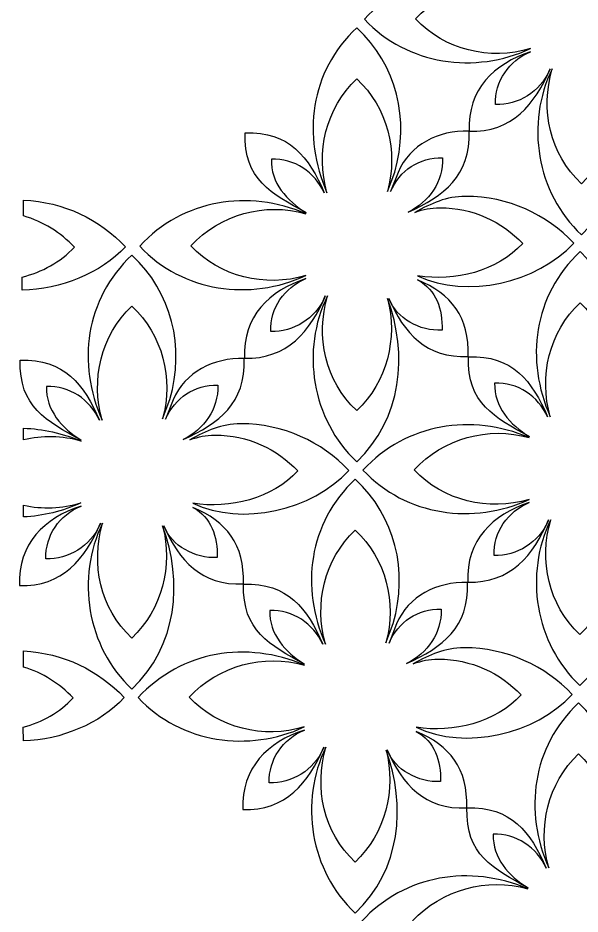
# Model space of a CAD drawing. Header units: centimetres. Extents: x -48 to 48, y -64 to 64.
# Drawn here: x -48.14 to -26.12, y -46.37 to -11.27 of the extents above; entities that cross this region are included whole.
import ezdxf

# ---------------------------------------------------------------- set-up
doc = ezdxf.new("R2010")
doc.units = ezdxf.units.CM
doc.header["$MEASUREMENT"] = 0
doc.layers.add('layer 1', color=7, linetype='Continuous')

msp = doc.modelspace()

# ---------------------------------------------------------------- linework, layer by layer
at = {"layer": 'layer 1', "color": 242}
for points, knots in [([(-28.06298, -12.4695), (-30.23672, -13.47634), (-32.88053, -13.11731), (-34.56762, -11.32057), (-34.56762, -11.32057), (-32.85823, -9.47831), (-30.31119, -9.0899), (-28.05794, -10.04683), (-28.05794, -10.04683), (-29.65738, -9.59326), (-31.42031, -10.07019), (-32.56762, -11.30668), (-32.56762, -11.30668), (-31.42556, -12.52297), (-29.65682, -12.94448), (-28.06298, -12.4695)], [0, 0, 0, 0, 0.2, 0.2, 0.2, 0.2, 0.4, 0.4, 0.4, 0.4, 0.6, 0.6, 0.6, 0.6, 1, 1, 1, 1]), ([(-33.66345, -18.06747), (-33.23691, -16.48347), (-33.66086, -14.77941), (-34.86794, -13.65092), (-34.86794, -13.65092), (-36.07619, -14.794), (-36.48541, -16.53249), (-36.03296, -18.11863), (-36.03296, -18.11863), (-37.0138, -15.8893), (-36.70562, -13.38972), (-34.86768, -11.65092), (-34.86768, -11.65092), (-33.28132, -13.13399), (-32.79828, -15.23138), (-33.37453, -17.30369), (-33.37453, -17.30369), (-33.37453, -17.30369), (-33.66345, -18.06747), (-33.66345, -18.06747)], [0, 0, 0, 0, 0.16666667, 0.16666667, 0.16666667, 0.16666667, 0.33333333, 0.33333333, 0.33333333, 0.33333333, 0.5, 0.5, 0.5, 0.5, 0.66666667, 0.66666667, 0.66666667, 0.66666667, 1, 1, 1, 1]), ([(-27.29781, -13.26618), (-27.8745, -14.64572), (-28.79409, -15.76137), (-30.46638, -15.70857), (-30.46638, -15.70857), (-30.5285, -14.06032), (-29.49198, -13.06451), (-28.05784, -12.5916), (-28.05784, -12.5916), (-28.90006, -12.9426), (-29.46605, -13.74215), (-29.43138, -14.66221), (-29.43138, -14.66221), (-28.55636, -14.68983), (-27.67533, -14.15159), (-27.32894, -13.34053), (-27.32894, -13.34053), (-27.31757, -13.31393), (-27.308, -13.29336), (-27.29781, -13.26618)], [0, 0, 0, 0, 0.16666667, 0.16666667, 0.16666667, 0.16666667, 0.33333333, 0.33333333, 0.33333333, 0.33333333, 0.5, 0.5, 0.5, 0.5, 0.66666667, 0.66666667, 0.66666667, 0.66666667, 1, 1, 1, 1]), ([(-24.86005, -13.3735), (-24.05315, -15.5677), (-24.28205, -18.07124), (-26.06871, -19.76155), (-26.06871, -19.76155), (-27.83086, -18.11412), (-28.26203, -15.39235), (-27.21496, -13.26674), (-27.21496, -13.26674), (-27.67367, -14.86971), (-27.31484, -16.59632), (-26.06845, -17.76155), (-26.06845, -17.76155), (-24.88198, -16.63907), (-24.45539, -14.93129), (-24.86005, -13.3735)], [0, 0, 0, 0, 0.2, 0.2, 0.2, 0.2, 0.4, 0.4, 0.4, 0.4, 0.6, 0.6, 0.6, 0.6, 1, 1, 1, 1]), ([(-36.84719, -18.90322), (-37.60975, -18.4246), (-38.24011, -17.73196), (-38.21088, -16.79898), (-38.21088, -16.79898), (-37.31659, -16.76505), (-36.50086, -17.30899), (-36.13796, -18.12224), (-36.13796, -18.12224), (-36.73656, -16.71771), (-37.51908, -15.70234), (-39.23921, -15.76761), (-39.23921, -15.76761), (-39.29655, -17.59734), (-38.21065, -18.14971), (-36.84719, -18.90322)], [0, 0, 0, 0, 0.2, 0.2, 0.2, 0.2, 0.4, 0.4, 0.4, 0.4, 0.6, 0.6, 0.6, 0.6, 1, 1, 1, 1]), ([(-33.54353, -18.07142), (-33.54353, -18.07142), (-33.25099, -17.31652), (-33.25099, -17.31652), (-33.25099, -17.31652), (-32.78236, -16.2343), (-31.67594, -15.66581), (-30.47001, -15.7039), (-30.47001, -15.7039), (-30.40401, -17.45595), (-31.45121, -18.24196), (-32.85223, -18.87445), (-32.85223, -18.87445), (-32.04092, -18.47155), (-31.46986, -17.68341), (-31.50501, -16.75026), (-31.50501, -16.75026), (-32.41868, -16.7214), (-33.18496, -17.2468), (-33.54353, -18.07142)], [0, 0, 0, 0, 0.16666667, 0.16666667, 0.16666667, 0.16666667, 0.33333333, 0.33333333, 0.33333333, 0.33333333, 0.5, 0.5, 0.5, 0.5, 0.66666667, 0.66666667, 0.66666667, 0.66666667, 1, 1, 1, 1]), ([(-36.86413, -21.35887), (-39.03787, -22.36571), (-41.68168, -22.00668), (-43.36877, -20.20994), (-43.36877, -20.20994), (-41.65938, -18.36768), (-39.11234, -17.97927), (-36.85909, -18.9362), (-36.85909, -18.9362), (-38.45853, -18.48263), (-40.22146, -18.95956), (-41.36877, -20.19605), (-41.36877, -20.19605), (-40.22671, -21.41234), (-38.45797, -21.83385), (-36.86413, -21.35887)], [0, 0, 0, 0, 0.2, 0.2, 0.2, 0.2, 0.4, 0.4, 0.4, 0.4, 0.6, 0.6, 0.6, 0.6, 1, 1, 1, 1]), ([(-47.96714, -21.93188), (-46.47272, -21.89916), (-44.88453, -21.26902), (-43.92459, -20.23447), (-43.92459, -20.23447), (-44.93364, -19.15983), (-46.34584, -18.46926), (-47.91889, -18.40541), (-47.91889, -18.40541), (-47.91889, -18.40541), (-47.91889, -19.02255), (-47.91889, -19.02255), (-47.91889, -19.02255), (-47.14661, -19.2476), (-46.46108, -19.677), (-45.92459, -20.24836), (-45.92459, -20.24836), (-46.47206, -20.83838), (-47.19373, -21.21815), (-47.96601, -21.41993), (-47.96601, -21.41993), (-47.96601, -21.41993), (-47.96714, -21.93188), (-47.96714, -21.93188)], [0, 0, 0, 0, 0.14285714, 0.14285714, 0.14285714, 0.14285714, 0.28571429, 0.28571429, 0.28571429, 0.28571429, 0.42857143, 0.42857143, 0.42857143, 0.42857143, 0.57142857, 0.57142857, 0.57142857, 0.57142857, 0.71428571, 0.71428571, 0.71428571, 0.71428571, 1, 1, 1, 1]), ([(-32.59637, -18.88379), (-31.93781, -18.53365), (-31.37834, -18.258), (-30.60231, -18.258), (-30.60231, -18.258), (-28.93352, -18.258), (-27.42873, -18.96305), (-26.36877, -20.0919), (-26.36877, -20.0919), (-27.80633, -21.64119), (-30.54462, -22.29214), (-32.48282, -21.37075), (-32.48282, -21.37075), (-31.01842, -21.6054), (-29.38045, -21.1961), (-28.36877, -20.10579), (-28.36877, -20.10579), (-29.17933, -19.24254), (-30.33005, -18.70339), (-31.60618, -18.70339), (-31.60618, -18.70339), (-32.00005, -18.70339), (-32.22745, -18.76264), (-32.59637, -18.88379)], [0, 0, 0, 0, 0.14285714, 0.14285714, 0.14285714, 0.14285714, 0.28571429, 0.28571429, 0.28571429, 0.28571429, 0.42857143, 0.42857143, 0.42857143, 0.42857143, 0.57142857, 0.57142857, 0.57142857, 0.57142857, 0.71428571, 0.71428571, 0.71428571, 0.71428571, 1, 1, 1, 1]), ([(-42.47095, -26.97548), (-42.04441, -25.39148), (-42.46836, -23.68742), (-43.67544, -22.55893), (-43.67544, -22.55893), (-44.88369, -23.70201), (-45.29291, -25.4405), (-44.84046, -27.02664), (-44.84046, -27.02664), (-45.8213, -24.79731), (-45.51312, -22.29773), (-43.67518, -20.55893), (-43.67518, -20.55893), (-42.08882, -22.042), (-41.60578, -24.13939), (-42.18203, -26.2117), (-42.18203, -26.2117), (-42.18203, -26.2117), (-42.47095, -26.97548), (-42.47095, -26.97548)], [0, 0, 0, 0, 0.16666667, 0.16666667, 0.16666667, 0.16666667, 0.33333333, 0.33333333, 0.33333333, 0.33333333, 0.5, 0.5, 0.5, 0.5, 0.66666667, 0.66666667, 0.66666667, 0.66666667, 1, 1, 1, 1]), ([(-24.91839, -26.84001), (-24.49185, -25.25601), (-24.9158, -23.55195), (-26.12288, -22.42346), (-26.12288, -22.42346), (-27.33113, -23.56654), (-27.74035, -25.30503), (-27.2879, -26.89117), (-27.2879, -26.89117), (-28.26874, -24.66184), (-27.96056, -22.16226), (-26.12262, -20.42346), (-26.12262, -20.42346), (-24.53626, -21.90653), (-24.05322, -24.00392), (-24.62947, -26.07623), (-24.62947, -26.07623), (-24.62947, -26.07623), (-24.91839, -26.84001), (-24.91839, -26.84001)], [0, 0, 0, 0, 0.16666667, 0.16666667, 0.16666667, 0.16666667, 0.33333333, 0.33333333, 0.33333333, 0.33333333, 0.5, 0.5, 0.5, 0.5, 0.66666667, 0.66666667, 0.66666667, 0.66666667, 1, 1, 1, 1]), ([(-36.09896, -22.15555), (-36.67565, -23.53509), (-37.59524, -24.65074), (-39.26753, -24.59794), (-39.26753, -24.59794), (-39.32965, -22.94969), (-38.29313, -21.95388), (-36.85899, -21.48097), (-36.85899, -21.48097), (-37.70121, -21.83197), (-38.2672, -22.63152), (-38.23253, -23.55158), (-38.23253, -23.55158), (-37.35751, -23.5792), (-36.47648, -23.04096), (-36.13009, -22.2299), (-36.13009, -22.2299), (-36.11872, -22.2033), (-36.10915, -22.18273), (-36.09896, -22.15555)], [0, 0, 0, 0, 0.16666667, 0.16666667, 0.16666667, 0.16666667, 0.33333333, 0.33333333, 0.33333333, 0.33333333, 0.5, 0.5, 0.5, 0.5, 0.66666667, 0.66666667, 0.66666667, 0.66666667, 1, 1, 1, 1]), ([(-32.48153, -21.533), (-31.16282, -22.07959), (-30.44995, -22.99068), (-30.49833, -24.53423), (-30.49833, -24.53423), (-32.15241, -24.59699), (-33.02138, -23.61761), (-33.61352, -22.25714), (-33.61352, -22.25714), (-33.30405, -23.05), (-32.40765, -23.5363), (-31.52666, -23.50286), (-31.52666, -23.50286), (-31.50084, -22.67901), (-31.75454, -21.92197), (-32.48153, -21.533)], [0, 0, 0, 0, 0.2, 0.2, 0.2, 0.2, 0.4, 0.4, 0.4, 0.4, 0.6, 0.6, 0.6, 0.6, 1, 1, 1, 1]), ([(-33.6612, -22.26287), (-32.8543, -24.45707), (-33.0832, -26.96061), (-34.86986, -28.65092), (-34.86986, -28.65092), (-36.63201, -27.00349), (-37.06318, -24.28172), (-36.01611, -22.15611), (-36.01611, -22.15611), (-36.47482, -23.75908), (-36.11599, -25.48569), (-34.8696, -26.65092), (-34.8696, -26.65092), (-33.68313, -25.52844), (-33.25654, -23.82066), (-33.6612, -22.26287)], [0, 0, 0, 0, 0.2, 0.2, 0.2, 0.2, 0.4, 0.4, 0.4, 0.4, 0.6, 0.6, 0.6, 0.6, 1, 1, 1, 1]), ([(-42.35103, -26.97943), (-42.35103, -26.97943), (-42.05849, -26.22453), (-42.05849, -26.22453), (-42.05849, -26.22453), (-41.58986, -25.14231), (-40.48344, -24.57382), (-39.27751, -24.61191), (-39.27751, -24.61191), (-39.21151, -26.36396), (-40.25871, -27.14997), (-41.65973, -27.78246), (-41.65973, -27.78246), (-40.84842, -27.37956), (-40.27736, -26.59142), (-40.31251, -25.65827), (-40.31251, -25.65827), (-41.22618, -25.62941), (-41.99246, -26.15481), (-42.35103, -26.97943)], [0, 0, 0, 0, 0.16666667, 0.16666667, 0.16666667, 0.16666667, 0.33333333, 0.33333333, 0.33333333, 0.33333333, 0.5, 0.5, 0.5, 0.5, 0.66666667, 0.66666667, 0.66666667, 0.66666667, 1, 1, 1, 1]), ([(-28.10213, -27.67576), (-28.86469, -27.19714), (-29.49505, -26.5045), (-29.46582, -25.57152), (-29.46582, -25.57152), (-28.57153, -25.53759), (-27.7558, -26.08153), (-27.3929, -26.89478), (-27.3929, -26.89478), (-27.9915, -25.49025), (-28.77402, -24.47488), (-30.49415, -24.54015), (-30.49415, -24.54015), (-30.55149, -26.36988), (-29.46559, -26.92225), (-28.10213, -27.67576)], [0, 0, 0, 0, 0.2, 0.2, 0.2, 0.2, 0.4, 0.4, 0.4, 0.4, 0.6, 0.6, 0.6, 0.6, 1, 1, 1, 1]), ([(-45.65469, -27.81123), (-46.41725, -27.33261), (-47.04761, -26.63997), (-47.01838, -25.70699), (-47.01838, -25.70699), (-46.12409, -25.67306), (-45.30836, -26.217), (-44.94546, -27.03025), (-44.94546, -27.03025), (-45.54406, -25.62572), (-46.32658, -24.61035), (-48.04671, -24.67562), (-48.04671, -24.67562), (-48.10405, -26.50535), (-47.01815, -27.05772), (-45.65469, -27.81123), (-45.65469, -27.81123), (-45.65464, -27.81125), (-45.65459, -27.81129), (-45.65454, -27.81131), (-45.65454, -27.81131), (-45.65454, -27.81131), (-45.65469, -27.81123), (-45.65469, -27.81123)], [0, 0, 0, 0, 0.14285714, 0.14285714, 0.14285714, 0.14285714, 0.28571429, 0.28571429, 0.28571429, 0.28571429, 0.42857143, 0.42857143, 0.42857143, 0.42857143, 0.57142857, 0.57142857, 0.57142857, 0.57142857, 0.71428571, 0.71428571, 0.71428571, 0.71428571, 1, 1, 1, 1]), ([(-28.11907, -30.13141), (-30.29281, -31.13825), (-32.93662, -30.77922), (-34.62371, -28.98248), (-34.62371, -28.98248), (-32.91432, -27.14022), (-30.36728, -26.75181), (-28.11403, -27.70874), (-28.11403, -27.70874), (-29.71347, -27.25517), (-31.4764, -27.7321), (-32.62371, -28.96859), (-32.62371, -28.96859), (-31.48165, -30.18488), (-29.71291, -30.60639), (-28.11907, -30.13141)], [0, 0, 0, 0, 0.2, 0.2, 0.2, 0.2, 0.4, 0.4, 0.4, 0.4, 0.6, 0.6, 0.6, 0.6, 1, 1, 1, 1]), ([(-47.9189, -27.79631), (-47.18475, -27.62364), (-46.40809, -27.63394), (-45.66659, -27.84421), (-45.66659, -27.84421), (-46.39925, -27.53306), (-47.16299, -27.36413), (-47.9189, -27.34119), (-47.9189, -27.34119), (-47.9189, -27.34119), (-47.9189, -27.79631), (-47.9189, -27.79631)], [0, 0, 0, 0, 0.25, 0.25, 0.25, 0.25, 0.5, 0.5, 0.5, 0.5, 1, 1, 1, 1]), ([(-41.40387, -27.7918), (-40.74531, -27.44166), (-40.18584, -27.16601), (-39.40981, -27.16601), (-39.40981, -27.16601), (-37.74102, -27.16601), (-36.23623, -27.87106), (-35.17627, -28.99991), (-35.17627, -28.99991), (-36.61383, -30.5492), (-39.35212, -31.20015), (-41.29032, -30.27876), (-41.29032, -30.27876), (-39.82592, -30.51341), (-38.18795, -30.10411), (-37.17627, -29.0138), (-37.17627, -29.0138), (-37.98683, -28.15055), (-39.13755, -27.6114), (-40.41368, -27.6114), (-40.41368, -27.6114), (-40.80755, -27.6114), (-41.03495, -27.67065), (-41.40387, -27.7918)], [0, 0, 0, 0, 0.14285714, 0.14285714, 0.14285714, 0.14285714, 0.28571429, 0.28571429, 0.28571429, 0.28571429, 0.42857143, 0.42857143, 0.42857143, 0.42857143, 0.57142857, 0.57142857, 0.57142857, 0.57142857, 0.71428571, 0.71428571, 0.71428571, 0.71428571, 1, 1, 1, 1]), ([(-33.72357, -35.75126), (-33.29703, -34.16726), (-33.72098, -32.4632), (-34.92806, -31.33471), (-34.92806, -31.33471), (-36.13631, -32.47779), (-36.54553, -34.21628), (-36.09308, -35.80242), (-36.09308, -35.80242), (-37.07392, -33.57309), (-36.76574, -31.07351), (-34.9278, -29.33471), (-34.9278, -29.33471), (-33.34144, -30.81778), (-32.8584, -32.91517), (-33.43465, -34.98748), (-33.43465, -34.98748), (-33.43465, -34.98748), (-33.72357, -35.75126), (-33.72357, -35.75126)], [0, 0, 0, 0, 0.16666667, 0.16666667, 0.16666667, 0.16666667, 0.33333333, 0.33333333, 0.33333333, 0.33333333, 0.5, 0.5, 0.5, 0.5, 0.66666667, 0.66666667, 0.66666667, 0.66666667, 1, 1, 1, 1]), ([(-44.90646, -31.06356), (-45.48315, -32.4431), (-46.40274, -33.55875), (-48.07503, -33.50595), (-48.07503, -33.50595), (-48.13715, -31.8577), (-47.10063, -30.86189), (-45.66649, -30.38898), (-45.66649, -30.38898), (-46.50871, -30.73998), (-47.0747, -31.53953), (-47.04003, -32.45959), (-47.04003, -32.45959), (-46.16501, -32.48721), (-45.28398, -31.94897), (-44.93759, -31.13791), (-44.93759, -31.13791), (-44.92622, -31.11131), (-44.91665, -31.09074), (-44.90646, -31.06356)], [0, 0, 0, 0, 0.16666667, 0.16666667, 0.16666667, 0.16666667, 0.33333333, 0.33333333, 0.33333333, 0.33333333, 0.5, 0.5, 0.5, 0.5, 0.66666667, 0.66666667, 0.66666667, 0.66666667, 1, 1, 1, 1]), ([(-47.91889, -30.81454), (-47.15279, -30.78153), (-46.38676, -30.59811), (-45.67163, -30.26688), (-45.67163, -30.26688), (-46.40973, -30.48683), (-47.18537, -30.51453), (-47.9189, -30.36007), (-47.9189, -30.36007), (-47.9189, -30.36007), (-47.91889, -30.81454), (-47.91889, -30.81454)], [0, 0, 0, 0, 0.25, 0.25, 0.25, 0.25, 0.5, 0.5, 0.5, 0.5, 1, 1, 1, 1]), ([(-41.28903, -30.44101), (-39.97032, -30.9876), (-39.25745, -31.89869), (-39.30583, -33.44224), (-39.30583, -33.44224), (-40.95991, -33.505), (-41.82888, -32.52562), (-42.42102, -31.16515), (-42.42102, -31.16515), (-42.11155, -31.95801), (-41.21515, -32.44431), (-40.33416, -32.41087), (-40.33416, -32.41087), (-40.30834, -31.58702), (-40.56204, -30.82998), (-41.28903, -30.44101)], [0, 0, 0, 0, 0.2, 0.2, 0.2, 0.2, 0.4, 0.4, 0.4, 0.4, 0.6, 0.6, 0.6, 0.6, 1, 1, 1, 1]), ([(-27.3539, -30.92809), (-27.93059, -32.30763), (-28.85018, -33.42328), (-30.52247, -33.37048), (-30.52247, -33.37048), (-30.58459, -31.72223), (-29.54807, -30.72642), (-28.11393, -30.25351), (-28.11393, -30.25351), (-28.95615, -30.60451), (-29.52214, -31.40406), (-29.48747, -32.32412), (-29.48747, -32.32412), (-28.61245, -32.35174), (-27.73142, -31.8135), (-27.38503, -31.00244), (-27.38503, -31.00244), (-27.37366, -30.97584), (-27.36409, -30.95527), (-27.3539, -30.92809)], [0, 0, 0, 0, 0.16666667, 0.16666667, 0.16666667, 0.16666667, 0.33333333, 0.33333333, 0.33333333, 0.33333333, 0.5, 0.5, 0.5, 0.5, 0.66666667, 0.66666667, 0.66666667, 0.66666667, 1, 1, 1, 1]), ([(-42.4687, -31.17088), (-41.6618, -33.36508), (-41.8907, -35.86862), (-43.67736, -37.55893), (-43.67736, -37.55893), (-45.43951, -35.9115), (-45.87068, -33.18973), (-44.82361, -31.06412), (-44.82361, -31.06412), (-45.28232, -32.66709), (-44.92349, -34.3937), (-43.6771, -35.55893), (-43.6771, -35.55893), (-42.49063, -34.43645), (-42.06404, -32.72867), (-42.4687, -31.17088)], [0, 0, 0, 0, 0.2, 0.2, 0.2, 0.2, 0.4, 0.4, 0.4, 0.4, 0.6, 0.6, 0.6, 0.6, 1, 1, 1, 1]), ([(-24.91614, -31.03541), (-24.10924, -33.22961), (-24.33814, -35.73315), (-26.1248, -37.42346), (-26.1248, -37.42346), (-27.88695, -35.77603), (-28.31812, -33.05426), (-27.27105, -30.92865), (-27.27105, -30.92865), (-27.72976, -32.53162), (-27.37093, -34.25823), (-26.12454, -35.42346), (-26.12454, -35.42346), (-24.93807, -34.30098), (-24.51148, -32.5932), (-24.91614, -31.03541)], [0, 0, 0, 0, 0.2, 0.2, 0.2, 0.2, 0.4, 0.4, 0.4, 0.4, 0.6, 0.6, 0.6, 0.6, 1, 1, 1, 1]), ([(-33.60365, -35.75521), (-33.60365, -35.75521), (-33.31111, -35.00031), (-33.31111, -35.00031), (-33.31111, -35.00031), (-32.84248, -33.91809), (-31.73606, -33.3496), (-30.53013, -33.38769), (-30.53013, -33.38769), (-30.46413, -35.13974), (-31.51133, -35.92575), (-32.91235, -36.55824), (-32.91235, -36.55824), (-32.10104, -36.15534), (-31.52998, -35.3672), (-31.56513, -34.43405), (-31.56513, -34.43405), (-32.4788, -34.40519), (-33.24508, -34.93059), (-33.60365, -35.75521)], [0, 0, 0, 0, 0.16666667, 0.16666667, 0.16666667, 0.16666667, 0.33333333, 0.33333333, 0.33333333, 0.33333333, 0.5, 0.5, 0.5, 0.5, 0.66666667, 0.66666667, 0.66666667, 0.66666667, 1, 1, 1, 1]), ([(-36.90731, -36.58701), (-37.66987, -36.10839), (-38.30023, -35.41575), (-38.271, -34.48277), (-38.271, -34.48277), (-37.37671, -34.44884), (-36.56098, -34.99278), (-36.19808, -35.80603), (-36.19808, -35.80603), (-36.79668, -34.4015), (-37.5792, -33.38613), (-39.29933, -33.4514), (-39.29933, -33.4514), (-39.35667, -35.28113), (-38.27077, -35.8335), (-36.90731, -36.58701)], [0, 0, 0, 0, 0.2, 0.2, 0.2, 0.2, 0.4, 0.4, 0.4, 0.4, 0.6, 0.6, 0.6, 0.6, 1, 1, 1, 1]), ([(-36.92425, -39.04266), (-39.09799, -40.0495), (-41.7418, -39.69047), (-43.42889, -37.89373), (-43.42889, -37.89373), (-41.7195, -36.05147), (-39.17246, -35.66306), (-36.91921, -36.61999), (-36.91921, -36.61999), (-38.51865, -36.16642), (-40.28158, -36.64335), (-41.42889, -37.87984), (-41.42889, -37.87984), (-40.28683, -39.09613), (-38.51809, -39.51764), (-36.92425, -39.04266)], [0, 0, 0, 0, 0.2, 0.2, 0.2, 0.2, 0.4, 0.4, 0.4, 0.4, 0.6, 0.6, 0.6, 0.6, 1, 1, 1, 1]), ([(-47.9189, -39.5939), (-46.43997, -39.54851), (-44.92319, -38.91715), (-43.97379, -37.89395), (-43.97379, -37.89395), (-44.97231, -36.83053), (-46.3656, -36.14319), (-47.91889, -36.06709), (-47.91889, -36.06709), (-47.91889, -36.06709), (-47.91889, -36.69668), (-47.91889, -36.69668), (-47.91889, -36.69668), (-47.16669, -36.92543), (-46.49886, -37.34863), (-45.97379, -37.90784), (-45.97379, -37.90784), (-46.49962, -38.47455), (-47.19191, -38.85225), (-47.9318, -39.05719), (-47.9318, -39.05719), (-47.9318, -39.05719), (-47.9189, -39.5939), (-47.9189, -39.5939)], [0, 0, 0, 0, 0.14285714, 0.14285714, 0.14285714, 0.14285714, 0.28571429, 0.28571429, 0.28571429, 0.28571429, 0.42857143, 0.42857143, 0.42857143, 0.42857143, 0.57142857, 0.57142857, 0.57142857, 0.57142857, 0.71428571, 0.71428571, 0.71428571, 0.71428571, 1, 1, 1, 1]), ([(-32.65649, -36.56758), (-31.99793, -36.21744), (-31.43846, -35.94179), (-30.66243, -35.94179), (-30.66243, -35.94179), (-28.99364, -35.94179), (-27.48885, -36.64684), (-26.42889, -37.77569), (-26.42889, -37.77569), (-27.86645, -39.32498), (-30.60474, -39.97593), (-32.54294, -39.05454), (-32.54294, -39.05454), (-31.07854, -39.28919), (-29.44057, -38.87989), (-28.42889, -37.78958), (-28.42889, -37.78958), (-29.23945, -36.92633), (-30.39017, -36.38718), (-31.6663, -36.38718), (-31.6663, -36.38718), (-32.06017, -36.38718), (-32.28757, -36.44643), (-32.65649, -36.56758)], [0, 0, 0, 0, 0.14285714, 0.14285714, 0.14285714, 0.14285714, 0.28571429, 0.28571429, 0.28571429, 0.28571429, 0.42857143, 0.42857143, 0.42857143, 0.42857143, 0.57142857, 0.57142857, 0.57142857, 0.57142857, 0.71428571, 0.71428571, 0.71428571, 0.71428571, 1, 1, 1, 1]), ([(-24.97525, -44.5167), (-24.54871, -42.9327), (-24.97266, -41.22864), (-26.17974, -40.10015), (-26.17974, -40.10015), (-27.38799, -41.24323), (-27.79721, -42.98172), (-27.34476, -44.56786), (-27.34476, -44.56786), (-28.3256, -42.33853), (-28.01742, -39.83895), (-26.17948, -38.10015), (-26.17948, -38.10015), (-24.59312, -39.58322), (-24.11008, -41.68061), (-24.68633, -43.75292), (-24.68633, -43.75292), (-24.68633, -43.75292), (-24.97525, -44.5167), (-24.97525, -44.5167)], [0, 0, 0, 0, 0.16666667, 0.16666667, 0.16666667, 0.16666667, 0.33333333, 0.33333333, 0.33333333, 0.33333333, 0.5, 0.5, 0.5, 0.5, 0.66666667, 0.66666667, 0.66666667, 0.66666667, 1, 1, 1, 1]), ([(-36.15908, -39.83934), (-36.73577, -41.21888), (-37.65536, -42.33453), (-39.32765, -42.28173), (-39.32765, -42.28173), (-39.38977, -40.63348), (-38.35325, -39.63767), (-36.91911, -39.16476), (-36.91911, -39.16476), (-37.76133, -39.51576), (-38.32732, -40.31531), (-38.29265, -41.23537), (-38.29265, -41.23537), (-37.41763, -41.26299), (-36.5366, -40.72475), (-36.19021, -39.91369), (-36.19021, -39.91369), (-36.17884, -39.88709), (-36.16927, -39.86652), (-36.15908, -39.83934)], [0, 0, 0, 0, 0.16666667, 0.16666667, 0.16666667, 0.16666667, 0.33333333, 0.33333333, 0.33333333, 0.33333333, 0.5, 0.5, 0.5, 0.5, 0.66666667, 0.66666667, 0.66666667, 0.66666667, 1, 1, 1, 1]), ([(-32.54165, -39.21679), (-31.22294, -39.76338), (-30.51007, -40.67447), (-30.55845, -42.21802), (-30.55845, -42.21802), (-32.21253, -42.28078), (-33.0815, -41.3014), (-33.67364, -39.94093), (-33.67364, -39.94093), (-33.36417, -40.73379), (-32.46777, -41.22009), (-31.58678, -41.18665), (-31.58678, -41.18665), (-31.56096, -40.3628), (-31.81466, -39.60576), (-32.54165, -39.21679)], [0, 0, 0, 0, 0.2, 0.2, 0.2, 0.2, 0.4, 0.4, 0.4, 0.4, 0.6, 0.6, 0.6, 0.6, 1, 1, 1, 1]), ([(-33.72132, -39.94666), (-32.91442, -42.14086), (-33.14332, -44.6444), (-34.92998, -46.33471), (-34.92998, -46.33471), (-36.69213, -44.68728), (-37.1233, -41.96551), (-36.07623, -39.8399), (-36.07623, -39.8399), (-36.53494, -41.44287), (-36.17611, -43.16948), (-34.92972, -44.33471), (-34.92972, -44.33471), (-33.74325, -43.21223), (-33.31666, -41.50445), (-33.72132, -39.94666)], [0, 0, 0, 0, 0.2, 0.2, 0.2, 0.2, 0.4, 0.4, 0.4, 0.4, 0.6, 0.6, 0.6, 0.6, 1, 1, 1, 1]), ([(-28.15899, -45.35245), (-28.92155, -44.87383), (-29.55191, -44.18119), (-29.52268, -43.24821), (-29.52268, -43.24821), (-28.62839, -43.21428), (-27.81266, -43.75822), (-27.44976, -44.57147), (-27.44976, -44.57147), (-28.04836, -43.16694), (-28.83088, -42.15157), (-30.55101, -42.21684), (-30.55101, -42.21684), (-30.60835, -44.04657), (-29.52245, -44.59894), (-28.15899, -45.35245)], [0, 0, 0, 0, 0.2, 0.2, 0.2, 0.2, 0.4, 0.4, 0.4, 0.4, 0.6, 0.6, 0.6, 0.6, 1, 1, 1, 1]), ([(-28.17593, -47.8081), (-30.34967, -48.81494), (-32.99348, -48.45591), (-34.68057, -46.65917), (-34.68057, -46.65917), (-32.97118, -44.81691), (-30.42414, -44.4285), (-28.17089, -45.38543), (-28.17089, -45.38543), (-29.77033, -44.93186), (-31.53326, -45.40879), (-32.68057, -46.64528), (-32.68057, -46.64528), (-31.53851, -47.86157), (-29.76977, -48.28308), (-28.17593, -47.8081)], [0, 0, 0, 0, 0.2, 0.2, 0.2, 0.2, 0.4, 0.4, 0.4, 0.4, 0.6, 0.6, 0.6, 0.6, 1, 1, 1, 1])]:
    msp.add_open_spline(points, degree=3, knots=knots, dxfattribs=at)

doc.saveas('drawing.dxf')
